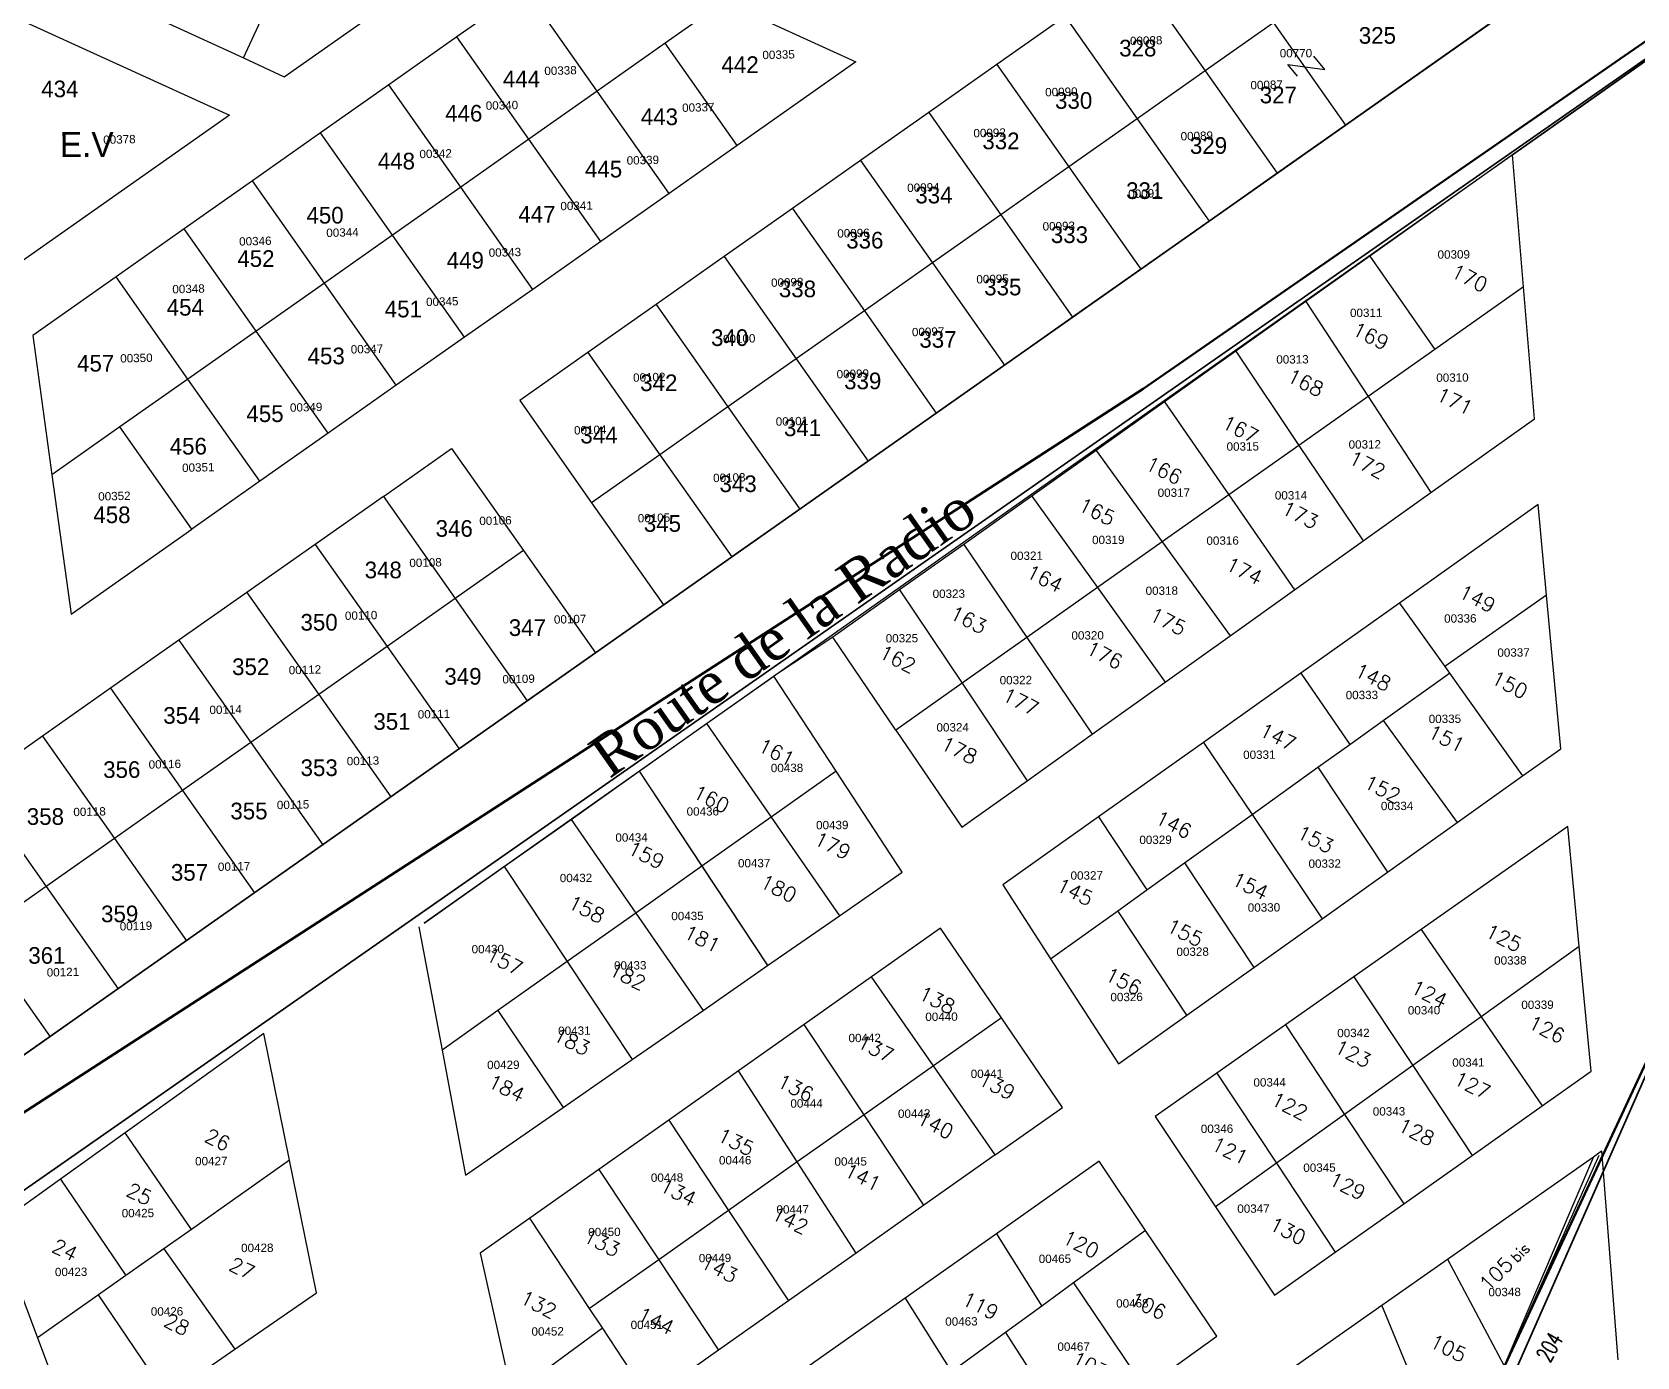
# Model space of a CAD drawing. Header units: metres. Extents: x 0 to 1324930, y 0 to 1631912.
# Drawn here: x 253044 to 253236.5, y 1630385.5 to 1630544.4 of the extents above; entities that cross this region are included whole.
import ezdxf
from ezdxf.enums import TextEntityAlignment as Align

# ---------------------------------------------------------------- set-up
doc = ezdxf.new("R2010")
doc.units = ezdxf.units.M
doc.header["$MEASUREMENT"] = 0
doc.linetypes.add('DGN Style 3', pattern=[4.156684, 2.96906, -1.187624])
doc.layers.get('Defpoints').update_dxf_attribs({"lineweight": 0})
doc.layers.add('17 Février 2020', color=7, linetype='Continuous', lineweight=0)
doc.layers.add('ASSIETTE IMMAT', color=7, linetype='Continuous', lineweight=0)
for name, color, linetype in [('A_revoir_niveau_0', 7, 'Continuous'), ('historique_numero_parcelle', 7, 'Continuous'), ('limites_parcelles', 7, 'Continuous'), ('limites_sections', 7, 'Continuous'), ('limites_tf', 7, 'Continuous'), ('numero_lot', 7, 'Continuous'), ('numero_parcelle', 7, 'Continuous'), ('toponymie', 7, 'Continuous')]:
    doc.layers.add(name, color=color, linetype=linetype)
doc.styles.add('Annotative', font='romans.shx')
doc.styles.add('Style-Arial', font='arial.ttf')
doc.styles.add('Style-ENGINEERING', font='ENGINEERING.shx')
doc.styles.add('Style-FANCY', font='times.ttf')
doc.styles.add('Style-STANDARD', font='STANDARD.shx')

msp = doc.modelspace()

# ---------------------------------------------------------------- linework, layer by layer
at = {"layer": '17 Février 2020', "color": 7, "linetype": 'Continuous', "lineweight": 0, "flags": 128}
msp.add_lwpolyline([(253195.82612, 1630539.12873), (253194.64891, 1630540.51955), (253199.07503, 1630539.95148), (253197.78806, 1630541.52973)], dxfattribs=at)
at = {"layer": 'A_revoir_niveau_0', "color": 0, "lineweight": 0}
for p, q in [((253272.2872, 1630565.48791, -1.032), (253091.05051, 1630437.54992, -1.032)), ((253221.60181, 1630529.70825, -1.032), (253255.06205, 1630553.3284, -1.032)), ((253214.70433, 1630370.9804, -1.032), (253231.98046, 1630409.69343, -1.032))]:
    msp.add_line(p, q, dxfattribs=at)
at = {"layer": 'A_revoir_niveau_0', "color": 0, "lineweight": 30}
msp.add_line((253272.2872, 1630565.48791, -1.032), (253221.60181, 1630529.70825, -1.032), dxfattribs=at)
at = {"layer": 'ASSIETTE IMMAT', "color": 2, "linetype": 'Continuous', "lineweight": 40}
msp.add_polyline3d([(253214.44124, 1630371.06528, -0.62094), (253249.1608, 1630445.54933, -0.98556), (253248.78988, 1630447.95558, -1.032), (253249.88441, 1630447.31665, -1.032), (253304.28607, 1630415.55982, -1.032), (253414.61246, 1630333.66978, 0)], dxfattribs=at)
at = {"layer": 'Defpoints', "color": 0, "lineweight": 0}
msp.add_line((253116.83068, 1630455.74857, -1.032), (253132.19739, 1630432.53033, -1.032), dxfattribs=at)
at = {"layer": 'limites_parcelles'}
for p, q in [((253069.40381, 1630541.31639), (253075.69174, 1630554.93459)), ((253176.11579, 1630552.03389), (253184.74551, 1630539.76673)), ((253074.28285, 1630539.06365), (253088.45803, 1630549.04008)), ((253103.16025, 1630549.60385), (253094.98317, 1630543.84912)), ((253111.7936, 1630537.33779), (253103.16025, 1630549.60385)), ((253127.02486, 1630548.05724), (253119.97292, 1630543.09423)), ((253127.02486, 1630548.05724), (253142.84015, 1630540.84481)), ((253041.41693, 1630546.43163), (253067.71368, 1630534.44004)), ((253167.93761, 1630546.27831), (253159.7599, 1630540.52306)), ((253167.93761, 1630546.27831), (253176.56735, 1630534.01111)), ((253221.02774, 1630546.95779), (253201.55433, 1630533.25283)), ((253060.32529, 1630545.50811), (253069.40381, 1630541.31639)), ((253192.9232, 1630545.52201), (253184.74551, 1630539.76673)), ((253192.9232, 1630545.52201), (253201.55433, 1630533.25283)), ((253094.98317, 1630543.84912), (253086.80496, 1630538.09358)), ((253103.61658, 1630531.58298), (253094.98317, 1630543.84912)), ((253119.97292, 1630543.09423), (253111.7936, 1630537.33779)), ((253128.60669, 1630530.82777), (253119.97292, 1630543.09423)), ((253069.40381, 1630541.31639), (253074.28285, 1630539.06365)), ((253142.84015, 1630540.84481), (253128.60669, 1630530.82777)), ((253159.7599, 1630540.52306), (253151.58218, 1630534.76781)), ((253159.7599, 1630540.52306), (253168.38999, 1630528.25606)), ((253184.74551, 1630539.76673), (253176.56735, 1630534.01111)), ((253184.74551, 1630539.76673), (253193.37664, 1630527.49754)), ((253086.80496, 1630538.09358), (253078.62721, 1630532.33838)), ((253095.43842, 1630525.82736), (253086.80496, 1630538.09358)), ((253111.7936, 1630537.33779), (253103.61658, 1630531.58298)), ((253120.42722, 1630525.07134), (253111.7936, 1630537.33779)), ((253151.58218, 1630534.76781), (253143.404, 1630529.01222)), ((253151.58218, 1630534.76781), (253160.2123, 1630522.50078)), ((253067.71368, 1630534.44004), (253042.8796, 1630516.9622)), ((253176.56735, 1630534.01111), (253168.38999, 1630528.25606)), ((253176.56735, 1630534.01111), (253185.19848, 1630521.74193)), ((253201.55433, 1630533.25283), (253193.37664, 1630527.49754)), ((253078.62721, 1630532.33838), (253070.44899, 1630526.58284)), ((253087.26073, 1630520.07207), (253078.62721, 1630532.33838)), ((253103.61658, 1630531.58298), (253095.43842, 1630525.82736)), ((253112.25015, 1630519.31659), (253103.61658, 1630531.58298)), ((253128.60669, 1630530.82777), (253120.42722, 1630525.07134)), ((253143.404, 1630529.01222), (253135.22609, 1630523.25683)), ((253143.404, 1630529.01222), (253152.03438, 1630516.74533)), ((253221.60181, 1630529.70825), (253204.48363, 1630517.55231)), ((253222.91812, 1630513.87193), (253221.60181, 1630529.70825)), ((253168.38999, 1630528.25606), (253160.2123, 1630522.50078)), ((253168.38999, 1630528.25606), (253177.02146, 1630515.98712)), ((253193.37664, 1630527.49754), (253185.19848, 1630521.74193)), ((253070.44899, 1630526.58284), (253062.27125, 1630520.82764)), ((253079.08257, 1630514.31645), (253070.44899, 1630526.58284)), ((253095.43842, 1630525.82736), (253087.26073, 1630520.07207)), ((253104.07195, 1630513.56104), (253095.43842, 1630525.82736)), ((253120.42722, 1630525.07134), (253112.25015, 1630519.31659)), ((253135.22609, 1630523.25683), (253127.04838, 1630517.50158)), ((253135.22609, 1630523.25683), (253143.85592, 1630510.9895)), ((253160.2123, 1630522.50078), (253152.03438, 1630516.74533)), ((253160.2123, 1630522.50078), (253168.84377, 1630510.23183)), ((253185.19848, 1630521.74193), (253177.02146, 1630515.98712)), ((253062.27125, 1630520.82764), (253054.09417, 1630515.07291)), ((253070.90489, 1630508.56117), (253062.27125, 1630520.82764)), ((253087.26073, 1630520.07207), (253079.08257, 1630514.31645)), ((253095.89421, 1630507.80582), (253087.26073, 1630520.07207)), ((253112.25015, 1630519.31659), (253104.07195, 1630513.56104)), ((253127.04838, 1630517.50158), (253118.87066, 1630511.74633)), ((253127.04838, 1630517.50158), (253135.6788, 1630505.23462)), ((253204.48363, 1630517.55231), (253196.81995, 1630512.11018)), ((253204.48363, 1630517.55231), (253212.28654, 1630506.36231)), ((253152.03438, 1630516.74533), (253143.85592, 1630510.9895)), ((253152.03438, 1630516.74533), (253160.66608, 1630504.47655)), ((253177.02146, 1630515.98712), (253168.84377, 1630510.23183)), ((253054.09417, 1630515.07291), (253044.10614, 1630508.04369)), ((253062.72787, 1630502.80635), (253054.09417, 1630515.07291)), ((253079.08257, 1630514.31645), (253070.90489, 1630508.56117)), ((253087.716, 1630502.05027), (253079.08257, 1630514.31645)), ((253104.07195, 1630513.56104), (253095.89421, 1630507.80582)), ((253222.91812, 1630513.87193), (253212.28654, 1630506.36231)), ((253224.23445, 1630498.03561), (253222.91812, 1630513.87193)), ((253118.87066, 1630511.74633), (253110.69295, 1630505.99108)), ((253118.87066, 1630511.74633), (253127.50088, 1630499.47917)), ((253196.81995, 1630512.11018), (253188.4058, 1630506.13514)), ((253196.81995, 1630512.11018), (253204.27832, 1630500.7057)), ((253143.85592, 1630510.9895), (253135.6788, 1630505.23462)), ((253143.85592, 1630510.9895), (253152.48705, 1630498.72033)), ((253168.84377, 1630510.23183), (253160.66608, 1630504.47655)), ((253044.10614, 1630508.04369), (253046.40737, 1630491.32054)), ((253070.90489, 1630508.56117), (253062.72787, 1630502.80635)), ((253079.53827, 1630496.29505), (253070.90489, 1630508.56117)), ((253095.89421, 1630507.80582), (253087.716, 1630502.05027)), ((253110.69295, 1630505.99108), (253102.51523, 1630500.23583)), ((253110.69295, 1630505.99108), (253119.32319, 1630493.72389)), ((253188.4058, 1630506.13514), (253179.85321, 1630500.06178)), ((253188.4058, 1630506.13514), (253195.98624, 1630494.84859)), ((253212.28654, 1630506.36231), (253204.27832, 1630500.7057)), ((253135.6788, 1630505.23462), (253127.50088, 1630499.47917)), ((253135.6788, 1630505.23462), (253144.3105, 1630492.96585)), ((253160.66608, 1630504.47655), (253152.48705, 1630498.72033)), ((253062.72787, 1630502.80635), (253054.55075, 1630497.05146)), ((253071.3612, 1630490.54031), (253062.72787, 1630502.80635)), ((253087.716, 1630502.05027), (253079.53827, 1630496.29505)), ((253102.51523, 1630500.23583), (253111.1455, 1630487.9686)), ((253179.85321, 1630500.06178), (253171.65226, 1630494.23813)), ((253179.85321, 1630500.06178), (253187.56537, 1630488.90051)), ((253204.27832, 1630500.7057), (253195.98624, 1630494.84859)), ((253204.27832, 1630500.7057), (253211.81744, 1630489.17775)), ((253127.50088, 1630499.47917), (253119.32319, 1630493.72389)), ((253127.50088, 1630499.47917), (253136.13234, 1630487.21023)), ((253152.48705, 1630498.72033), (253144.3105, 1630492.96585)), ((253211.81744, 1630489.17775), (253224.23445, 1630498.03561)), ((253054.55075, 1630497.05146), (253046.40737, 1630491.32054)), ((253063.1846, 1630484.78589), (253054.55075, 1630497.05146)), ((253079.53827, 1630496.29505), (253071.3612, 1630490.54031)), ((253086.15987, 1630488.72725), (253094.33751, 1630494.48259)), ((253094.33751, 1630494.48259), (253102.97238, 1630482.21601)), ((253171.65226, 1630494.23813), (253163.94168, 1630488.7627)), ((253171.65226, 1630494.23813), (253179.59601, 1630483.27136)), ((253195.98624, 1630494.84859), (253187.56537, 1630488.90051)), ((253195.98624, 1630494.84859), (253203.68932, 1630483.37945)), ((253119.32319, 1630493.72389), (253111.1455, 1630487.9686)), ((253119.32319, 1630493.72389), (253127.95465, 1630481.45495)), ((253144.3105, 1630492.96585), (253136.13234, 1630487.21023)), ((253046.40737, 1630491.32054), (253048.70851, 1630474.59809)), ((253071.3612, 1630490.54031), (253063.1846, 1630484.78589)), ((253086.15987, 1630488.72725), (253077.98207, 1630482.9718)), ((253086.15987, 1630488.72725), (253094.79432, 1630476.46053)), ((253163.94168, 1630488.7627), (253155.77538, 1630482.96366)), ((253163.94168, 1630488.7627), (253171.81842, 1630477.77766)), ((253187.56537, 1630488.90051), (253179.59601, 1630483.27136)), ((253187.56537, 1630488.90051), (253195.44416, 1630477.49764)), ((253203.68932, 1630483.37945), (253211.81744, 1630489.17775)), ((253111.1455, 1630487.9686), (253119.77696, 1630475.69967)), ((253136.13234, 1630487.21023), (253127.95465, 1630481.45495)), ((253224.693, 1630487.75019), (253208.06285, 1630475.93123)), ((253225.70008, 1630476.88799), (253224.693, 1630487.75019)), ((253048.70851, 1630474.59809), (253063.1846, 1630484.78589)), ((253077.98207, 1630482.9718), (253069.80395, 1630477.21612)), ((253077.98207, 1630482.9718), (253086.61679, 1630470.70542)), ((253155.77538, 1630482.96366), (253148.08601, 1630477.50329)), ((253155.77538, 1630482.96366), (253163.34489, 1630471.79238)), ((253179.59601, 1630483.27136), (253171.81842, 1630477.77766)), ((253179.59601, 1630483.27136), (253187.7526, 1630472.01075)), ((253195.44416, 1630477.49764), (253203.68932, 1630483.37945)), ((253102.97238, 1630482.21601), (253094.79432, 1630476.46053)), ((253102.97238, 1630482.21601), (253111.60724, 1630469.94943)), ((253119.77696, 1630475.69967), (253127.95465, 1630481.45495)), ((253069.80395, 1630477.21612), (253061.6265, 1630471.46092)), ((253069.80395, 1630477.21612), (253078.4386, 1630464.94984)), ((253148.08601, 1630477.50329), (253140.09351, 1630471.82766)), ((253148.08601, 1630477.50329), (253155.57158, 1630466.3017)), ((253171.81842, 1630477.77766), (253163.34489, 1630471.79238)), ((253171.81842, 1630477.77766), (253179.94646, 1630466.44214)), ((253187.7526, 1630472.01075), (253195.44416, 1630477.49764)), ((253225.70008, 1630476.88799), (253213.47965, 1630468.31627)), ((253227.40856, 1630458.46068), (253225.70008, 1630476.88799)), ((253094.79432, 1630476.46053), (253086.61679, 1630470.70542)), ((253094.79432, 1630476.46053), (253103.42883, 1630464.19374)), ((253208.06285, 1630475.93123), (253196.23049, 1630467.52202)), ((253208.06285, 1630475.93123), (253213.47965, 1630468.31627)), ((253061.6265, 1630471.46092), (253053.44839, 1630465.70525)), ((253061.6265, 1630471.46092), (253070.26108, 1630459.19474)), ((253140.09351, 1630471.82766), (253133.00125, 1630467.16364)), ((253147.63932, 1630460.69943), (253140.09351, 1630471.82766)), ((253163.34489, 1630471.79238), (253155.57158, 1630466.3017)), ((253163.34489, 1630471.79238), (253171.19858, 1630460.20171)), ((253179.94646, 1630466.44214), (253187.7526, 1630472.01075)), ((253086.61679, 1630470.70542), (253078.4386, 1630464.94984)), ((253086.61679, 1630470.70542), (253095.25162, 1630458.43889)), ((253111.60724, 1630469.94943), (253103.42883, 1630464.19374)), ((253124.93722, 1630461.47055), (253133.00125, 1630467.16364)), ((253140.4667, 1630455.76854), (253133.00125, 1630467.16364)), ((253196.23049, 1630467.52202), (253184.54666, 1630459.21838)), ((253196.23049, 1630467.52202), (253202.0862, 1630458.97294)), ((253206.07429, 1630461.83022), (253214.03588, 1630467.53431)), ((253213.47965, 1630468.31627), (253214.03588, 1630467.53431)), ((253214.03588, 1630467.53431), (253222.81749, 1630455.18907)), ((253053.44839, 1630465.70525), (253045.27094, 1630459.95004)), ((253053.44839, 1630465.70525), (253062.08289, 1630453.43917)), ((253155.57158, 1630466.3017), (253147.63932, 1630460.69943)), ((253155.57158, 1630466.3017), (253163.37714, 1630454.62217)), ((253171.19858, 1630460.20171), (253179.94646, 1630466.44214)), ((253078.4386, 1630464.94984), (253070.26108, 1630459.19474)), ((253078.4386, 1630464.94984), (253087.07341, 1630452.68334)), ((253103.42883, 1630464.19374), (253095.25162, 1630458.43889)), ((253116.83118, 1630455.7478), (253124.93722, 1630461.47055)), ((253124.93722, 1630461.47055), (253132.68452, 1630450.25797)), ((253202.0862, 1630458.97294), (253206.07429, 1630461.83022)), ((253206.07429, 1630461.83022), (253214.98438, 1630449.60718)), ((253045.27094, 1630459.95004), (253037.09282, 1630454.19437)), ((253045.27094, 1630459.95004), (253053.90537, 1630447.68406)), ((253147.63932, 1630460.69943), (253155.54751, 1630449.03679)), ((253163.37714, 1630454.62217), (253171.19858, 1630460.20171)), ((253070.26108, 1630459.19474), (253062.08289, 1630453.43917)), ((253070.26108, 1630459.19474), (253078.89587, 1630446.92826)), ((253095.25162, 1630458.43889), (253087.07341, 1630452.68334)), ((253184.54666, 1630459.21838), (253171.95368, 1630450.26861)), ((253184.54666, 1630459.21838), (253190.35704, 1630450.56956)), ((253198.25562, 1630456.22851), (253202.0862, 1630458.97294)), ((253222.81749, 1630455.18907), (253227.40856, 1630458.46068)), ((253108.66979, 1630449.98596), (253116.83118, 1630455.7478)), ((253116.83118, 1630455.7478), (253124.36397, 1630444.36618)), ((253140.4667, 1630455.76854), (253132.68452, 1630450.25797)), ((253148.39801, 1630443.66234), (253140.4667, 1630455.76854)), ((253190.35704, 1630450.56956), (253198.25562, 1630456.22851)), ((253198.25562, 1630456.22851), (253206.59862, 1630443.63148)), ((253037.09282, 1630454.19437), (253045.72718, 1630441.92849)), ((253155.54751, 1630449.03679), (253163.37714, 1630454.62217)), ((253214.98438, 1630449.60718), (253222.81749, 1630455.18907)), ((253062.08289, 1630453.43917), (253053.90537, 1630447.68406)), ((253062.08289, 1630453.43917), (253070.71767, 1630441.17271)), ((253087.07341, 1630452.68334), (253078.89587, 1630446.92826)), ((253100.66112, 1630444.33195), (253108.66979, 1630449.98596)), ((253108.66979, 1630449.98596), (253116.43305, 1630438.75029)), ((253132.68452, 1630450.25797), (253124.36397, 1630444.36618)), ((253132.68452, 1630450.25797), (253140.85933, 1630438.42666)), ((253171.95368, 1630450.26861), (253160.47449, 1630442.1104)), ((253171.95368, 1630450.26861), (253177.72794, 1630441.52142)), ((253182.26675, 1630444.77326), (253190.35704, 1630450.56956)), ((253190.35704, 1630450.56956), (253198.76726, 1630438.05084)), ((253206.59862, 1630443.63148), (253214.98438, 1630449.60718)), ((253228.21967, 1630449.11689), (253210.65716, 1630436.77966)), ((253229.59601, 1630434.74404), (253228.21967, 1630449.11689)), ((253053.90537, 1630447.68406), (253045.72718, 1630441.92849)), ((253053.90537, 1630447.68406), (253062.54013, 1630435.41763)), ((253078.89587, 1630446.92826), (253070.71767, 1630441.17271)), ((253091.05189, 1630437.54797), (253100.66112, 1630444.33195)), ((253100.66112, 1630444.33195), (253108.20931, 1630432.92706)), ((253124.36397, 1630444.36618), (253116.43305, 1630438.75029)), ((253124.36397, 1630444.36618), (253132.25156, 1630432.44848)), ((253177.72794, 1630441.52142), (253182.26675, 1630444.77326)), ((253182.26675, 1630444.77326), (253190.58199, 1630432.21801)), ((253140.85933, 1630438.42666), (253148.39801, 1630443.66234)), ((253160.47449, 1630442.1104), (253166.2019, 1630433.26357)), ((253198.76726, 1630438.05084), (253206.59862, 1630443.63148)), ((253045.72718, 1630441.92849), (253037.54966, 1630436.17339)), ((253045.72718, 1630441.92849), (253054.36192, 1630429.66208)), ((253070.71767, 1630441.17271), (253062.54013, 1630435.41763)), ((253174.24513, 1630439.02615), (253177.72794, 1630441.52142)), ((253116.43305, 1630438.75029), (253108.20931, 1630432.92706)), ((253116.43305, 1630438.75029), (253124.50478, 1630427.06827)), ((253132.25156, 1630432.44848), (253140.85933, 1630438.42666)), ((253166.2019, 1630433.26357), (253174.24513, 1630439.02615)), ((253182.54653, 1630426.49192), (253174.24513, 1630439.02615)), ((253090.42058, 1630437.099), (253093.20314, 1630422.30118)), ((253152.9712, 1630436.91237), (253144.71463, 1630431.08237)), ((253160.30265, 1630426.17692), (253152.9712, 1630436.91237)), ((253190.58199, 1630432.21801), (253198.76726, 1630438.05084)), ((253210.65716, 1630436.77966), (253202.5848, 1630431.10903)), ((253210.65716, 1630436.77966), (253217.83265, 1630426.31368)), ((253037.54966, 1630436.17339), (253046.18439, 1630423.907)), ((253062.54013, 1630435.41763), (253054.36192, 1630429.66208)), ((253229.59601, 1630434.74404), (253217.83265, 1630426.31368)), ((253231.02891, 1630419.78067), (253229.59601, 1630434.74404)), ((253108.20931, 1630432.92706), (253099.90422, 1630427.04622)), ((253108.20931, 1630432.92706), (253115.99824, 1630421.1604)), ((253166.2019, 1630433.26357), (253174.36177, 1630420.65945)), ((253124.50478, 1630427.06827), (253132.25156, 1630432.44848)), ((253144.71463, 1630431.08237), (253136.64552, 1630425.38474)), ((253152.13492, 1630420.4089), (253144.71463, 1630431.08237)), ((253182.54653, 1630426.49192), (253190.58199, 1630432.21801)), ((253202.5848, 1630431.10903), (253194.36274, 1630425.33323)), ((253202.5848, 1630431.10903), (253209.63967, 1630420.44208)), ((253054.36192, 1630429.66208), (253046.18439, 1630423.907)), ((253099.90422, 1630427.04622), (253093.20314, 1630422.30118)), ((253099.90422, 1630427.04622), (253107.74021, 1630415.42512)), ((253115.99824, 1630421.1604), (253124.50478, 1630427.06827)), ((253136.64552, 1630425.38474), (253128.75893, 1630419.81599)), ((253143.82341, 1630414.53934), (253136.64552, 1630425.38474)), ((253160.30265, 1630426.17692), (253152.13492, 1630420.4089)), ((253167.63501, 1630415.44015), (253160.30265, 1630426.17692)), ((253174.36177, 1630420.65945), (253182.54653, 1630426.49192)), ((253194.36274, 1630425.33323), (253186.13968, 1630419.55674)), ((253194.36274, 1630425.33323), (253201.46995, 1630414.58714)), ((253217.83265, 1630426.31368), (253209.63967, 1630420.44208)), ((253217.83265, 1630426.31368), (253225.15908, 1630415.62756)), ((253046.18439, 1630423.907), (253038.00618, 1630418.15145)), ((253071.81579, 1630424.30093), (253055.17281, 1630412.36883)), ((253074.89747, 1630409.09935), (253071.81579, 1630424.30093)), ((253093.20314, 1630422.30118), (253096.02593, 1630407.28944)), ((253107.74021, 1630415.42512), (253115.99824, 1630421.1604)), ((253128.75893, 1630419.81599), (253120.39275, 1630413.90859)), ((253135.81515, 1630408.88394), (253128.75893, 1630419.81599)), ((253152.13492, 1630420.4089), (253143.82341, 1630414.53934)), ((253159.55577, 1630409.73462), (253152.13492, 1630420.4089)), ((253186.13968, 1630419.55674), (253178.727, 1630414.34951)), ((253186.13968, 1630419.55674), (253193.30023, 1630408.73221)), ((253209.63967, 1630420.44208), (253201.46995, 1630414.58714)), ((253209.63967, 1630420.44208), (253216.75606, 1630409.68213)), ((253225.15908, 1630415.62756), (253231.02891, 1630419.78067)), ((253096.02593, 1630407.28944), (253107.74021, 1630415.42512)), ((253159.55577, 1630409.73462), (253167.63501, 1630415.44015)), ((253216.75606, 1630409.68213), (253225.15908, 1630415.62756)), ((253120.39275, 1630413.90859), (253112.01989, 1630407.99649)), ((253120.39275, 1630413.90859), (253127.56791, 1630403.05977)), ((253143.82341, 1630414.53934), (253135.81515, 1630408.88394)), ((253151.00151, 1630403.69364), (253143.82341, 1630414.53934)), ((253178.727, 1630414.34951), (253185.98035, 1630403.48669)), ((253201.46995, 1630414.58714), (253193.30023, 1630408.73221)), ((253201.46995, 1630414.58714), (253208.55274, 1630403.87799)), ((253055.17281, 1630412.36883), (253047.41675, 1630406.80816)), ((253063.13596, 1630400.80333), (253055.17281, 1630412.36883)), ((253159.55577, 1630409.73462), (253151.00151, 1630403.69364)), ((253208.55274, 1630403.87799), (253216.75606, 1630409.68213)), ((253213.81449, 1630397.2301), (253231.30037, 1630409.51999)), ((253231.30037, 1630409.51999), (253220.58389, 1630384.44025)), ((253231.30037, 1630409.51999), (253232.28747, 1630410.21377)), ((253232.28747, 1630410.21377), (253234.25652, 1630385.1652)), ((253074.89747, 1630409.09935), (253063.13596, 1630400.80333)), ((253078.12451, 1630393.18078), (253074.89747, 1630409.09935)), ((253112.01989, 1630407.99649), (253103.72424, 1630402.1389)), ((253112.01989, 1630407.99649), (253119.19881, 1630397.14955)), ((253135.81515, 1630408.88394), (253127.56791, 1630403.05977)), ((253142.87125, 1630397.95208), (253135.81515, 1630408.88394)), ((253172.00858, 1630408.98248), (253159.68844, 1630400.28485)), ((253177.59671, 1630400.66447), (253172.00858, 1630408.98248)), ((253193.30023, 1630408.73221), (253185.98035, 1630403.48669)), ((253193.30023, 1630408.73221), (253200.34942, 1630398.07386)), ((253047.41675, 1630406.80816), (253039.64181, 1630401.23395)), ((253047.41675, 1630406.80816), (253055.27863, 1630395.26114)), ((253151.00151, 1630403.69364), (253142.87125, 1630397.95208)), ((253200.34942, 1630398.07386), (253208.55274, 1630403.87799)), ((253103.72424, 1630402.1389), (253097.78324, 1630397.94393)), ((253110.9035, 1630391.29143), (253103.72424, 1630402.1389)), ((253127.56791, 1630403.05977), (253119.19881, 1630397.14955)), ((253127.56791, 1630403.05977), (253134.7426, 1630392.21166)), ((253185.98035, 1630403.48669), (253193.04535, 1630392.90597)), ((253039.64181, 1630401.23395), (253044.68654, 1630387.78998)), ((253063.13596, 1630400.80333), (253059.841, 1630398.47922)), ((253159.68844, 1630400.28485), (253148.75104, 1630392.56338)), ((253159.68844, 1630400.28485), (253165.12932, 1630391.60074)), ((253177.59671, 1630400.66447), (253168.94995, 1630394.37832)), ((253186.11896, 1630387.97898), (253177.59671, 1630400.66447)), ((253059.841, 1630398.47922), (253055.27863, 1630395.26114)), ((253059.841, 1630398.47922), (253068.34092, 1630386.42863)), ((253097.78324, 1630397.94393), (253101.58184, 1630381.00843)), ((253142.87125, 1630397.95208), (253134.7426, 1630392.21166)), ((253193.04535, 1630392.90597), (253200.34942, 1630398.07386)), ((253119.19881, 1630397.14955), (253110.9035, 1630391.29143)), ((253119.19881, 1630397.14955), (253126.37691, 1630386.30384)), ((253205.94812, 1630391.70125), (253213.81449, 1630397.2301)), ((253213.81449, 1630397.2301), (253220.58389, 1630384.44025)), ((253055.27863, 1630395.26114), (253051.98418, 1630392.93739)), ((253168.94995, 1630394.37832), (253165.12932, 1630391.60074)), ((253168.94995, 1630394.37832), (253177.45148, 1630381.75497)), ((253051.98418, 1630392.93739), (253044.68654, 1630387.78998)), ((253060.22795, 1630380.82946), (253051.98418, 1630392.93739)), ((253068.34092, 1630386.42863), (253078.12451, 1630393.18078)), ((253134.7426, 1630392.21166), (253126.37691, 1630386.30384)), ((253148.75104, 1630392.56338), (253137.25125, 1630384.44488)), ((253148.75104, 1630392.56338), (253154.29229, 1630383.72228)), ((253112.43235, 1630388.98143), (253110.9035, 1630391.29143)), ((253165.12932, 1630391.60074), (253160.77322, 1630388.43388)), ((253194.6207, 1630383.73982), (253205.94812, 1630391.70125)), ((253210.26229, 1630381.2188), (253205.94812, 1630391.70125)), ((253101.58184, 1630381.00843), (253112.43235, 1630388.98143)), ((253118.0816, 1630380.44573), (253112.43235, 1630388.98143)), ((253160.77322, 1630388.43388), (253154.29229, 1630383.72228)), ((253160.77322, 1630388.43388), (253169.00244, 1630375.68782)), ((253044.68654, 1630387.78998), (253049.95803, 1630373.74167)), ((253060.22795, 1630380.82946), (253068.34092, 1630386.42863)), ((253126.37691, 1630386.30384), (253118.0816, 1630380.44573)), ((253177.45148, 1630381.75497), (253186.11896, 1630387.97898))]:
    msp.add_line(p, q, dxfattribs=at)
at = {"layer": 'limites_sections', "color": 112, "linetype": 'Continuous', "lineweight": 40, "flags": 128}
msp.add_lwpolyline([(253271.08256, 1630189.80614), (253278.66491, 1630062.12861), (253370.89489, 1630071.74561), (253349.87463, 1629905.00727), (253292.36857, 1629875.25951), (253264.42056, 1629860.90563), (253283.21815, 1629825.84344), (253276.08156, 1629797.15961), (253264.68264, 1629775.42816), (253237.80426, 1629775.92513), (253235.59543, 1629794.86585), (253170.14815, 1629824.10855), (253140.06562, 1629837.2331), (253052.3, 1629847.28), (252785.96832, 1629991.31478), (252450.61003, 1630145.3448), (252531.29723, 1630284.32627), (252789.44045, 1630429.78295), (252981.38964, 1630375.00641), (253177.31661, 1630501.61916), (253238.7921, 1630544.17911), (253271.08256, 1630189.80614)], close=True, dxfattribs=at)
at = {"layer": 'limites_tf', "color": 5, "linetype": 'Continuous', "lineweight": 30, "flags": 128}
msp.add_lwpolyline([(253002.7859, 1630393.41598), (252998.91285, 1630403.06476), (252961.57878, 1630447.61296), (252947.70687, 1630548.60859), (253207.07375, 1630906.74054), (253289.9271, 1630896.15671), (253287.53423, 1630759.62695), (253428.54129, 1630692.97049), (253002.7859, 1630393.41598)], close=True, dxfattribs=at)
at = {"layer": 'limites_tf', "color": 5, "linetype": 'Continuous', "lineweight": 30, "elevation": -1.032, "flags": 128}
msp.add_lwpolyline([(253270.81869, 1630543.21295), (253272.2872, 1630565.48791), (253002.73265, 1630377.3766), (253043.21445, 1630275.65332), (253027.59585, 1630185.26779), (253065.67834, 1630191.58364), (253129.48145, 1630260.45924), (253245.88777, 1630301.7793), (253215.61607, 1630369.45639), (253249.82976, 1630447.06631), (253250.74205, 1630451.24536), (253264.84403, 1630515.79797), (253269.15146, 1630535.57566), (253270.81869, 1630543.21295)], close=True, dxfattribs=at)

# ---------------------------------------------------------------- texts
at = {"layer": 'historique_numero_parcelle', "color": 7, "linetype": 'DGN Style 3', "lineweight": 0, "style": 'Style-Arial'}
msp.add_text('00087', height=1, rotation=1.45, dxfattribs=at).set_placement((253190.1595, 1630538.54606, 0.00002), align=Align.TOP_LEFT)
at = {"layer": 'numero_lot', "color": 7, "linetype": 'Continuous', "lineweight": 0, "style": 'Style-ENGINEERING'}
for s, height, p in [('325', 1.999998, (253205.3967, 1630544.02159)), ('328', 1.999998, (253176.65974, 1630542.49521)), ('442', 1.999998, (253128.95053, 1630540.51231)), ('434', 1.999998, (253047.35605, 1630537.60698)), ('444', 1.999998, (253102.73058, 1630538.80292)), ('330', 1.999998, (253168.96306, 1630536.21716)), ('327', 1.999998, (253193.51597, 1630536.87588)), ('446', 1.999998, (253095.80701, 1630534.68317)), ('443', 1.999998, (253119.272, 1630534.25947)), ('E.V', 3, (253050.57972, 1630530.93525)), ('332', 1.999998, (253160.24215, 1630531.3647)), ('329', 1.999998, (253185.13899, 1630530.81356)), ('448', 1.999998, (253087.7271, 1630528.94397)), ('445', 1.999998, (253112.57605, 1630527.98182)), ('334', 1.999998, (253152.20311, 1630524.86952)), ('331', 1.999998, (253177.48912, 1630525.40153)), ('450', 1.999998, (253079.16751, 1630522.44958)), ('447', 1.999998, (253104.58363, 1630522.56965)), ('333', 1.999998, (253168.45761, 1630520.11596)), ('336', 1.999998, (253143.91304, 1630519.45723)), ('452', 1.999998, (253070.87874, 1630517.2533)), ('449', 1.999998, (253095.99044, 1630517.04624)), ('338', 1.999998, (253135.83318, 1630513.61203)), ('335', 1.999998, (253160.46466, 1630513.83779)), ('454', 1.999998, (253062.40643, 1630511.40794)), ('451', 1.999998, (253088.55774, 1630511.2013)), ('340', 1.999998, (253127.70433, 1630507.76581)), ('337', 1.999998, (253152.68958, 1630507.55971)), ('457', 1.999998, (253051.65271, 1630504.69568)), ('453', 1.999998, (253079.31036, 1630505.57163)), ('342', 1.999998, (253119.19964, 1630502.35344)), ('339', 1.999998, (253143.66417, 1630502.57913)), ('455', 1.999998, (253071.96567, 1630498.64473)), ('341', 1.999998, (253136.44639, 1630496.95027)), ('344', 1.999998, (253112.02451, 1630496.0756)), ('456', 1.999998, (253062.76383, 1630494.74608)), ('343', 1.999998, (253128.71244, 1630490.24021)), ('458', 1.999998, (253053.60491, 1630486.52045)), ('345', 1.999998, (253119.63789, 1630485.47561)), ('346', 1.999998, (253094.66174, 1630484.88071)), ('348', 1.999998, (253086.14954, 1630479.90034)), ('350', 1.999998, (253078.45286, 1630473.62229)), ('347', 1.999998, (253103.43828, 1630472.98319)), ('352', 1.999998, (253070.25013, 1630468.29504)), ('349', 1.999998, (253095.70921, 1630467.13813)), ('354', 1.999998, (253061.99383, 1630462.44977)), ('351', 1.999998, (253087.19534, 1630461.72476)), ('356', 1.999998, (253054.7842, 1630455.95491)), ('353', 1.999998, (253078.46493, 1630456.1813)), ('355', 1.999998, (253070.03955, 1630450.98496)), ('358', 1.999998, (253045.62425, 1630450.32529)), ('357', 1.999998, (253062.91291, 1630443.62513)), ('359', 1.999998, (253054.5355, 1630438.64482)), ('361', 1.999998, (253045.80545, 1630433.66436))]:
    msp.add_text(s, height=height, rotation=0.0227, dxfattribs=at).set_placement(p, align=Align.MIDDLE_CENTER)
at = {"layer": 'numero_lot', "color": 7, "linetype": 'Continuous', "lineweight": 0, "style": 'Style-STANDARD', "width": 0.738818}
msp.add_text('204', height=1.964608, rotation=60.38774, dxfattribs=at).set_placement((253226.06462, 1630384.71369))
at = {"layer": 'numero_lot', "color": 7, "lineweight": 0, "width": 2.5, "attachment_point": 1, "style": 'Annotative'}
for s, insert, char_height, rotation in [('170', (253214.8073, 1630516.69472, -1.032), 1.75, 333.4981363), ('169', (253202.96379, 1630509.74985, -1.032), 1.75, 333.4981363), ('168', (253195.14372, 1630504.15106, -1.032), 1.75, 333.4981363), ('171', (253213.03471, 1630501.93471, -1.032), 1.75, 333.4981363), ('167', (253187.32364, 1630498.55227, -1.032), 1.75, 333.4981363), ('166', (253178.16119, 1630493.62281, -1.032), 1.75, 333.4981363), ('172', (253202.53358, 1630494.3205, -1.032), 1.75, 333.4981363), ('165', (253170.11678, 1630488.69459, -1.032), 1.75, 333.4981363), ('173', (253194.4904, 1630488.27424, -1.032), 1.75, 333.4981363), ('174', (253187.78959, 1630481.55865, -1.032), 1.75, 333.4981363), ('164', (253163.86466, 1630480.63785, -1.032), 1.75, 333.4981363), ('149', (253215.74412, 1630478.23536, -1.032), 1.75, 333.4981363), ('163', (253154.70221, 1630475.7084, -1.032), 1.75, 333.4981363), ('175', (253178.62837, 1630475.51117, -1.032), 1.75, 333.4981363), ('176', (253171.03018, 1630471.47787, -1.032), 1.75, 333.4981363), ('162', (253146.21033, 1630471.0033, -1.032), 1.75, 333.4981363), ('148', (253203.2325, 1630468.83008, -1.032), 1.75, 333.4981363), ('150', (253219.63228, 1630467.92521, -1.032), 1.75, 333.4981363), ('177', (253160.97404, 1630465.87661, -1.032), 1.75, 333.4981363), ('161', (253131.68822, 1630459.80694, -1.032), 1.75, 333.4981363), ('178', (253153.60143, 1630460.0547, -1.032), 1.75, 333.4981363), ('147', (253191.83644, 1630461.6621, -1.032), 1.75, 333.4981363), ('151', (253212.04711, 1630461.45915, -1.032), 1.75, 333.4981363), ('160', (253123.86815, 1630454.20815, -1.032), 1.75, 333.4981363), ('152', (253204.36532, 1630455.41491, -1.032), 1.75, 333.4981363), ('146', (253179.32606, 1630451.13878, -1.032), 1.75, 333.4981363), ('179', (253138.40875, 1630448.63401, -1.032), 1.75, 333.4981363), ('153', (253196.32213, 1630449.36866, -1.032), 1.75, 333.4981363), ('159', (253116.04931, 1630447.49133, -1.032), 1.75, 333.4981363), ('180', (253131.92982, 1630443.4839, -1.032), 1.75, 333.4981363), ('145', (253167.48377, 1630443.07588, -1.032), 1.75, 333.4981363), ('154', (253188.50206, 1630443.76986, -1.032), 1.75, 333.4981363), ('158', (253108.90105, 1630440.99885, -1.032), 1.75, 333.4981363), ('181', (253122.7686, 1630437.43642, -1.032), 1.75, 333.4981363), ('155', (253180.68199, 1630438.17107, -1.032), 1.75, 333.4981363), ('125', (253218.91947, 1630437.5424, -1.032), 1.75, 333.4981363), ('157', (253099.06925, 1630434.72702, -1.032), 1.75, 333.4981363), ('182', (253113.82927, 1630432.95443, -1.032), 1.75, 333.4981363), ('156', (253173.30938, 1630432.34917, -1.032), 1.75, 333.4981363), ('138', (253150.95118, 1630430.08845, -1.032), 1.75, 333.4981363), ('124', (253209.9826, 1630430.82434, -1.032), 1.75, 333.4981363), ('183', (253107.12969, 1630425.1208, -1.032), 1.75, 333.4981363), ('126', (253224.0745, 1630426.59134, -1.032), 1.75, 333.4981363), ('137', (253143.57856, 1630424.26655, -1.032), 1.75, 333.4981363), ('123', (253200.82261, 1630423.65882, -1.032), 1.75, 333.4981363), ('184', (253099.30962, 1630419.52201, -1.032), 1.75, 333.4981363), ('136', (253133.96865, 1630419.56021, -1.032), 1.75, 333.4981363), ('139', (253158.11793, 1630419.81043, -1.032), 1.75, 333.4981363), ('127', (253215.13763, 1630419.87328, -1.032), 1.75, 333.4981363), ('122', (253193.22688, 1630417.38945, -1.032), 1.75, 333.4981363), ('140', (253150.74408, 1630415.10656, -1.032), 1.75, 333.4981363), ('128', (253208.43559, 1630414.27572, -1.032), 1.75, 333.4981363), ('26', (253065.32855, 1630412.99995, -1.032), 1.75, 333.4981363), ('135', (253126.82039, 1630413.06773, -1.032), 1.75, 333.4981363), ('121', (253186.07739, 1630412.01501, -1.032), 1.75, 333.4981363), ('141', (253142.03032, 1630408.83596, -1.032), 1.75, 333.4981363), ('25', (253055.94422, 1630406.50501, -1.032), 1.75, 333.4981363), ('134', (253119.89524, 1630407.02271, -1.032), 1.75, 333.4981363), ('129', (253200.16929, 1630407.78201, -1.032), 1.75, 333.4981363), ('142', (253133.31533, 1630403.6834, -1.032), 1.75, 333.4981363), ('130', (253193.01979, 1630402.40756, -1.032), 1.75, 333.4981363), ('133', (253110.73402, 1630400.97522, -1.032), 1.75, 333.4981363), ('120', (253168.20117, 1630400.81496, -1.032), 1.75, 333.4981363), ('24', (253047.00735, 1630399.78695, -1.032), 1.75, 333.4981363), ('bis', (253221.23402, 1630397.59657, -1.032), 1.25, 45.5701664), ('27', (253068.25245, 1630397.5743, -1.032), 1.75, 333.4981363), ('143', (253124.82469, 1630397.86026, -1.032), 1.75, 333.4981363), ('105', (253217.43616, 1630394.46188, -1.032), 1.75, 45.5701664), ('132', (253103.13952, 1630393.58783, -1.032), 1.75, 333.4981363), ('119', (253156.13455, 1630393.42263, -1.032), 1.75, 333.4981363), ('106', (253176.25915, 1630393.44481, -1.032), 1.75, 333.4981363), ('28', (253060.43361, 1630390.85747, -1.032), 1.75, 333.4981363), ('144', (253117.22896, 1630391.59089, -1.032), 1.75, 333.4981363), ('105', (253212.26549, 1630388.34154, -1.032), 1.75, 333.4981363), ('107', (253169.33523, 1630386.28176, -1.032), 1.75, 333.4981363)]:
    msp.add_mtext(s, dxfattribs=dict(at, insert=insert, char_height=char_height, rotation=rotation))
at = {"layer": 'numero_parcelle', "color": 5, "lineweight": 0, "style": 'Style-Arial'}
for s, rotation, p in [('00335', 1.45, (253131.61667, 1630542.16429)), ('00088', 1.45, (253175.71025, 1630543.85566, 0.00002)), ('00770', 0.23, (253193.68078, 1630542.38366)), ('00338', 1.45, (253105.45787, 1630540.25979)), ('00090', 1.45, (253165.53288, 1630537.70362, 0.00002)), ('00340', 1.45, (253098.43031, 1630536.08747)), ('00337', 1.45, (253121.98507, 1630535.83946)), ('00092', 1.45, (253156.92778, 1630532.7869, 0.00002)), ('00378', 1.45, (253052.54981, 1630531.99702)), ('00089', 1.45, (253181.78037, 1630532.42108, 0.00002)), ('00342', 1.45, (253090.48075, 1630530.28887)), ('00339', 1.45, (253115.33613, 1630529.51206)), ('00094', 1.45, (253148.98503, 1630526.23233, 0.00002)), ('00091', 1.45, (253175.5009, 1630525.50843, 0.00002)), ('00341', 1.45, (253107.38431, 1630524.04045)), ('00093', 1.45, (253165.22688, 1630521.59976, 0.00002)), ('00346', 1.45, (253068.8518, 1630519.80253)), ('00344', 1.45, (253079.30488, 1630520.83512)), ('00096', 1.45, (253140.60066, 1630520.75732, 0.00002)), ('00343', 1.45, (253098.78495, 1630518.45275)), ('00309', 0.43413, (253212.61024, 1630518.23515, 0.00002)), ('00095', 1.45, (253157.28099, 1630515.26217, 0.00002)), ('00348', 1.45, (253060.83786, 1630514.07332)), ('00098', 1.45, (253132.65193, 1630514.85272, 0.00002)), ('00345', 1.45, (253091.26908, 1630512.55155)), ('00311', 0.43413, (253202.10739, 1630511.23874, 0.00002)), ('00100', 1.45, (253126.892, 1630508.09395, 0.00002)), ('00097', 1.45, (253149.55297, 1630508.92629, 0.00002)), ('00350', 1.45, (253054.58827, 1630505.77227)), ('00347', 1.45, (253082.23857, 1630506.85446)), ('00313', 0.43413, (253193.26604, 1630505.64623, 0.00002)), ('00099', 1.45, (253140.51735, 1630503.87818, 0.00002)), ('00102', 1.45, (253116.10285, 1630503.47042, 0.00002)), ('00310', 0.43413, (253212.45505, 1630503.46337, 0.00002)), ('00349', 1.45, (253074.94575, 1630499.87298)), ('00101', 1.45, (253133.21478, 1630498.19466, 0.00002)), ('00104', 1.45, (253109.02237, 1630497.13962, 0.00002)), ('00315', 0.43413, (253187.30122, 1630495.19954, 0.00002)), ('00312', 0.43413, (253201.9415, 1630495.44773, 0.00002)), ('00351', 1.45, (253062.00524, 1630492.65149)), ('00103', 1.45, (253125.7057, 1630491.42849, 0.00002)), ('00352', 1.45, (253051.94743, 1630489.21427)), ('00317', 0.43413, (253179.03443, 1630489.65842, 0.00002)), ('00314', 0.43413, (253193.09472, 1630489.33842, 0.00002)), ('00106', 1.45, (253097.65649, 1630486.27796)), ('00105', 1.45, (253116.66696, 1630486.59636, 0.00002)), ('00319', 0.43413, (253171.16821, 1630483.99824, 0.00002)), ('00316', 0.43413, (253184.88653, 1630483.91155, 0.00002)), ('00108', 1.45, (253089.26898, 1630481.23494)), ('00321', 0.43413, (253161.38972, 1630482.09098, 0.00002)), ('00323', 0.43413, (253152.04266, 1630477.53749, 0.00002)), ('00318', 0.43413, (253177.59065, 1630477.9008, 0.00002)), ('00110', 1.45, (253081.53999, 1630474.89905)), ('00107', 1.45, (253106.60879, 1630474.44693)), ('00336', 0.43413, (253213.39823, 1630474.56977, 0.00002)), ('00325', 0.43413, (253146.41851, 1630472.19832, 0.00002)), ('00320', 0.43413, (253168.69431, 1630472.53859, 0.00002)), ('00337', 0.43413, (253219.78439, 1630470.4827, 0.00002)), ('00112', 1.45, (253074.80072, 1630468.37884)), ('00109', 1.45, (253100.43155, 1630467.27435)), ('00322', 0.43413, (253160.08495, 1630467.17335, 0.00002)), ('00333', 0.43413, (253201.59165, 1630465.39043, 0.00002)), ('00114', 1.45, (253065.29175, 1630463.60512)), ('00111', 1.45, (253090.27571, 1630463.06632)), ('00324', 0.43413, (253152.50571, 1630461.51016, 0.00002)), ('00335', 0.43413, (253211.54965, 1630462.52926, 0.00002)), ('00113', 1.45, (253081.7615, 1630457.45929)), ('00331', 0.43413, (253189.28963, 1630458.22629, 0.00002)), ('00116', 1.45, (253057.99586, 1630457.05563)), ('00438', 0.43413, (253132.6344, 1630456.64344, -1.032)), ('00115', 1.45, (253073.37512, 1630452.20027)), ('00334', 0.43413, (253205.81442, 1630452.08015, 0.00002)), ('00118', 1.45, (253048.96547, 1630451.35854)), ('00436', 0.43413, (253122.5341, 1630451.42308, -1.032)), ('00439', 0.43413, (253138.06443, 1630449.78671, -1.032)), ('00434', 0.43413, (253113.99045, 1630448.29686, -1.032)), ('00329', 0.43413, (253176.84084, 1630448.01999, 0.00002)), ('00117', 1.45, (253066.30357, 1630444.78752)), ('00437', 0.43413, (253128.69819, 1630445.21792, -1.032)), ('00332', 0.43413, (253197.13138, 1630445.16513, 0.00002)), ('00432', 0.43413, (253107.32217, 1630443.44244, -1.032)), ('00327', 0.43413, (253168.58732, 1630443.74216, 0.00002)), ('00435', 0.43413, (253120.6946, 1630438.87999, -1.032)), ('00330', 0.43413, (253189.84334, 1630439.90088, 0.00002)), ('00119', 1.45, (253054.53192, 1630437.64482)), ('00430', 0.43413, (253096.7447, 1630434.91062, -1.032)), ('00328', 0.43413, (253181.29198, 1630434.59246, 0.00002)), ('00433', 0.43413, (253113.82927, 1630432.95443, -1.032)), ('00338', 0.43413, (253219.39638, 1630433.54968, 0.00002)), ('00121', 1.45, (253045.77127, 1630432.11551)), ('00326', 0.43413, (253173.37078, 1630429.16257, 0.00002)), ('00440', 0.43413, (253151.16596, 1630426.79696, -1.032)), ('00340', 0.43413, (253209.04415, 1630427.57104, 0.00002)), ('00339', 0.43413, (253222.65552, 1630428.23204, 0.00002)), ('00431', 0.43413, (253107.12969, 1630425.1208, -1.032)), ('00342', 0.43413, (253200.57734, 1630424.84601, 0.00002)), ('00442', 0.43413, (253141.9548, 1630424.25203, -1.032)), ('00429', 0.43413, (253098.60788, 1630421.02214, -1.032)), ('00341', 0.43413, (253214.37425, 1630421.3128, 0.00002)), ('00441', 0.43413, (253156.61265, 1630419.95346, -1.032)), ('00344', 0.43413, (253190.52704, 1630418.92163, 0.00002)), ('00444', 0.43413, (253134.98399, 1630416.40017, -1.032)), ('00443', 0.43413, (253147.8867, 1630415.17348, -1.032)), ('00343', 0.43413, (253204.84113, 1630415.44042, 0.00002)), ('00346', 0.43413, (253184.21172, 1630413.36001, 0.00002)), ('00427', 0.43413, (253063.57865, 1630409.48096, -1.032)), ('00446', 0.43413, (253126.41674, 1630409.57868, -1.032)), ('00445', 0.43413, (253140.27174, 1630409.43312, -1.032)), ('00448', 0.43413, (253118.24375, 1630407.50238, -1.032)), ('00345', 0.43413, (253196.50427, 1630408.69404, 0.00002)), ('00447', 0.43413, (253133.31533, 1630403.6834, -1.032)), ('00347', 0.43413, (253188.58849, 1630403.78095, 0.00002)), ('00425', 0.43413, (253054.77356, 1630403.24201, -1.032)), ('00450', 0.43413, (253110.73402, 1630400.97522, -1.032)), ('00428', 0.43413, (253069.09476, 1630399.07158, -1.032)), ('00449', 0.43413, (253123.99743, 1630397.85142, -1.032)), ('00465', 0.43413, (253164.77121, 1630397.76226, -1.032)), ('00423', 0.43413, (253046.76356, 1630396.1907, -1.032)), ('00468', 0.43413, (253174.058, 1630392.41422, -1.032)), ('00348', 0.43413, (253218.71299, 1630393.76988, 0.00002)), ('00426', 0.43413, (253058.26601, 1630391.44689, -1.032)), ('00463', 0.43413, (253153.55609, 1630390.24213, -1.032)), ('00452', 0.43413, (253103.92881, 1630389.04603, -1.032)), ('00451', 0.43413, (253115.8195, 1630389.83996, -1.032)), ('00467', 0.43413, (253167.01406, 1630387.22934, -1.032))]:
    msp.add_text(s, height=1, rotation=rotation, dxfattribs=at).set_placement(p, align=Align.TOP_LEFT)
at = {"layer": 'toponymie', "color": 80, "linetype": 'Continuous', "lineweight": 13, "style": 'Style-FANCY'}
msp.add_text('Route de la Radio', height=4.999998, rotation=35.126828, dxfattribs=at).set_placement((253135.4949, 1630470.42482), align=Align.CENTER)

doc.saveas('drawing.dxf')
